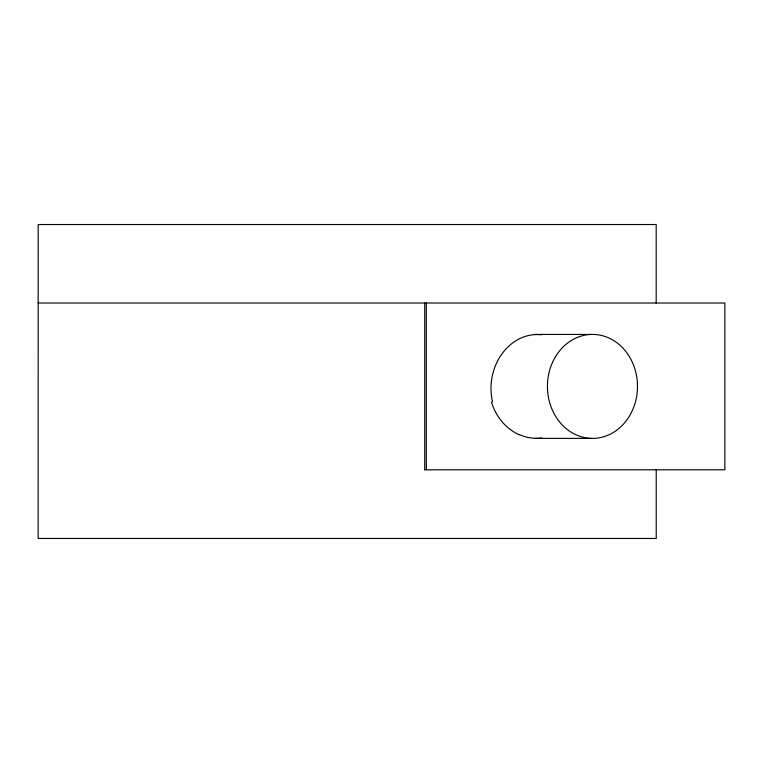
<?xml version="1.0" encoding="UTF-8"?>
<svg xmlns="http://www.w3.org/2000/svg" width="763" height="763" viewBox="0 0 763 763"><rect width="100%" height="100%" fill="white"/><g stroke="black" fill="none" stroke-linecap="round" stroke-linejoin="round"><path stroke-width="1.14" d="M656.228 469.798L656.228 538.468L38.15 538.468L38.188 224.532L656.19 224.532L656.19 303.016M424.724 469.798L424.724 303.016M38.15 303.016L724.85 303.016L724.85 469.798L424.695 469.798M534.644 334.432L590.886 334.442M535.235 438.391L591.344 438.391A51.998 45.027 90 0 0 632.002 361.528A51.998 45.027 90 0 0 554.033 359.297A51.998 45.027 90 0 0 591.344 438.391M519.403 434.824C505.812 428.844 495.673 416.312 491.506 402.187M426.336 303.016L426.336 469.798M492.526 401.815A51.77 43.949 -82.3 0 1 541.263 334.795M541.806 437.972A51.827 44.597 76.1 0 1 519.46 434.624"/></g></svg>
